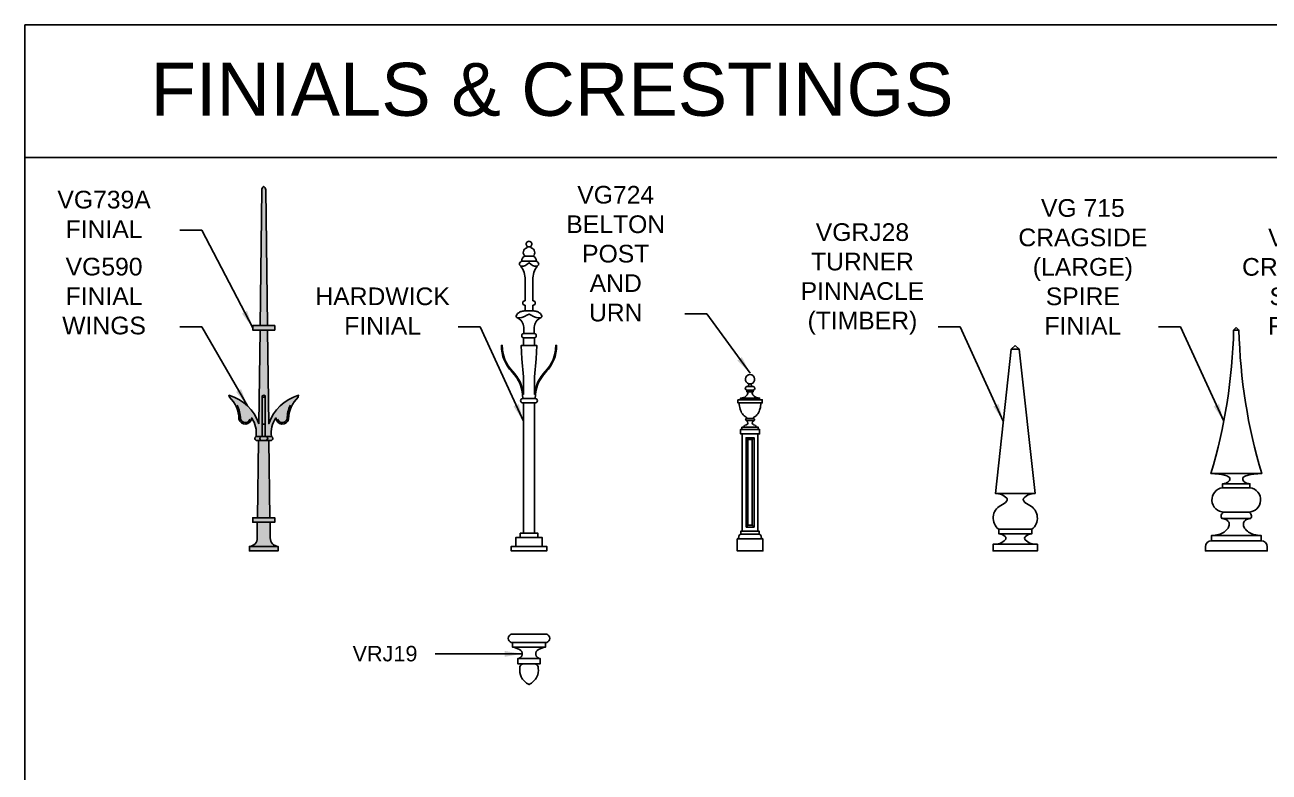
# Model space of a CAD drawing. Header units: millimetres. Extents: x -38686 to 870903, y -23218 to 232707.
# Drawn here: x 3559 to 6374, y 24182 to 25874 of the extents above; entities that cross this region are included whole.
import ezdxf

# ---------------------------------------------------------------- set-up
doc = ezdxf.new("R2010")
doc.units = ezdxf.units.MM
doc.header["$LTSCALE"] = 10
for name, color, linetype in [('40 - Detail Outline', 142, 'Continuous'), ('41 - Detail', 7, 'Continuous'), ('42 - Detail Hatch', 7, 'Continuous'), ('44 - Detail Text', 7, 'Continuous')]:
    doc.layers.add(name, color=color, linetype=linetype)
doc.styles.add('1-20', font='romans.shx', dxfattribs={"width": 0.8, "height": 35})
doc.dimstyles.new('1-20', dxfattribs={"dimtxt": 35, "dimasz": 40, "dimexe": 40, "dimexo": 40, "dimgap": 40, "dimtad": 1, "dimdec": 0, "dimzin": 0, "dimdsep": 46, "dimtxsty": '1-20', "dimblk": 'OBLIQUE', "dimcen": 40, "dimdle": 40, "dimclrd": 251, "dimclre": 251, "dimclrt": 251, "dimadec": 0, "dimazin": 0, "dimtfac": 1, "dimtdec": 0, "dimtix": 1, "dimtmove": 1, "dimatfit": 3, "dimfxl": 1, "dimtolj": 1, "dimtzin": 0, "dimlwd": 25, "dimarcsym": 0})

# ---------------------------------------------------------------- blocks, each defined once
blk = doc.blocks.new('_Oblique')
at = {"color": 0, "linetype": 'ByBlock', "lineweight": -2}
blk.add_line((-0.5, -0.5), (0.5, 0.5), dxfattribs=at)

msp = doc.modelspace()

# ---------------------------------------------------------------- hatches: boundary and pattern name
at = {"layer": '42 - Detail Hatch', "ltscale": 10}
h = msp.add_hatch(color=69, dxfattribs=at)
h.dxf.hatch_style = 1
edge = h.paths.add_edge_path()
edge.add_line((4088.557110532016, 24970.69210781466), (4091.288205997266, 25182.82800764431))
edge.add_line((4091.288205997266, 25182.82800764431), (4074.817800168942, 25182.82800764431))
edge.add_line((4074.817800168942, 25182.82800764431), (4074.817800168942, 25192.82706201138))
edge.add_line((4074.817800168942, 25192.82706201138), (4091.416936551865, 25192.82706201138))
edge.add_line((4091.416936551865, 25192.82706201138), (4095.370566135146, 25499.92243085354))
edge.add_arc((4105.29666838787, 25499.54124347319), 9.933418834947215, 123.47136097354851, 177.8007781288829, ccw=False)
edge.add_arc((4094.339708040671, 25499.54124347307), 9.933418834953507, 2.1992218718297067, 56.528639027683084, ccw=False)
edge.add_line((4104.265810293396, 25499.92243085354), (4108.219439876677, 25192.82706201138))
edge.add_line((4108.219439876677, 25192.82706201138), (4124.8185762596, 25192.82706201138))
edge.add_line((4124.8185762596, 25192.82706201138), (4124.8185762596, 25182.82800764431))
edge.add_line((4124.8185762596, 25182.82800764431), (4108.348170431276, 25182.82800764431))
edge.add_line((4108.348170431276, 25182.82800764431), (4111.079265896526, 24970.69210781466))
edge.add_arc((4205.258058897989, 24939.54871274321), 99.19453668317162, 105.52598822954289, 161.7017893056587, ccw=False)
edge.add_line((4178.706118415463, 25035.12355548125), (4177.698771687636, 25030.85783483008))
edge.add_arc((4223.990917557961, 24981.20474136631), 67.88514167181002, 132.993757633265, 179.7805306623698)
edge.add_arc((4141.822051017728, 24984.59449040855), 14.6230694261184, 183.1582979919625, 347.6416043260686, ccw=False)
edge.add_arc((4174.502647470228, 24950.48585814651), 57.83272704711015, 144.840818231139, 188.3673581220076)
edge.add_arc((4115.211305105091, 24937.43917286182), 5.074213285528129, -65.87196844352809, 65.87196844352809, ccw=False)
edge.add_line((4117.285526835916, 24932.80827179633), (4111.566992739728, 24932.80827179633))
edge.add_line((4111.566992739728, 24932.80827179633), (4113.819759440743, 24757.82621887753))
edge.add_line((4113.819759440743, 24757.82621887753), (4124.8185762596, 24757.82622287753))
edge.add_line((4124.8185762596, 24757.82622287753), (4124.8185762596, 24747.82716686028))
edge.add_line((4124.8185762596, 24747.82716686028), (4114.451589016786, 24747.82716644708))
edge.add_line((4114.451589016786, 24747.82716644708), (4114.451589016786, 24712.20622859799))
edge.add_arc((4133.669286492939, 24711.9974812937), 19.21883117470978, 179.3776637822862, 265.9698324332667)
edge.add_line((4132.318554273083, 24692.82617476044), (4132.318554273083, 24682.82643074263))
edge.add_line((4132.318554273083, 24682.82643074263), (4099.818188214271, 24682.82643074263))
edge.add_line((4099.818188214271, 24682.82643074263), (4067.317822155459, 24682.82643074263))
edge.add_line((4067.317822155459, 24682.82643074263), (4067.317822155459, 24692.82617476044))
edge.add_arc((4065.967089935603, 24711.9974812937), 19.21883117470801, 274.0301675667333, 360.6223362177138)
edge.add_line((4085.184787411756, 24712.20622859799), (4085.184787411756, 24747.82716644708))
edge.add_line((4085.184787411756, 24747.82716644708), (4074.817800168942, 24747.82716686028))
edge.add_line((4074.817800168942, 24747.82716686028), (4074.817800168942, 24757.82622287753))
edge.add_line((4074.817800168942, 24757.82622287753), (4085.816616987799, 24757.82621887753))
edge.add_line((4085.816616987799, 24757.82621887753), (4088.069383688814, 24932.80827179633))
edge.add_line((4088.069383688814, 24932.80827179633), (4082.350849592626, 24932.80827179633))
edge.add_arc((4084.425071323451, 24937.43917286182), 5.074213285527943, 114.12803155646719, 245.8719684435328, ccw=False)
edge.add_arc((4025.133728958314, 24950.48585814651), 57.83272704710896, 351.6326418779924, 395.159181768861)
edge.add_arc((4057.814325410814, 24984.59449040855), 14.62306942611775, 192.3583956739314, 356.84170200803754, ccw=False)
edge.add_arc((3975.645458870581, 24981.20474136631), 67.88514167181, 0.2194693376301847, 47.00624236673495)
edge.add_line((4021.937604740906, 25030.85783483008), (4020.930258013079, 25035.12355548125))
edge.add_arc((3994.378317530553, 24939.54871274321), 99.1945366831717, 18.29821069434138, 74.47401177045731, ccw=False)

# ---------------------------------------------------------------- linework, layer by layer
at = {"color": 251, "ltscale": 10}
for p, q in [((4695.888227361083, 25371.27336025611), (4703.748149067458, 25371.27336025611)), ((4683.318188214271, 25339.04752119625), (4716.318188214271, 25339.04752119625)), ((4690.818188214271, 25226.04752119625), (4708.818188214271, 25226.04752119625)), ((4687.318188214271, 25165.04752119625), (4712.318188214271, 25165.04752119625)), ((4688.318188214271, 25175.04752119625), (4711.318188214271, 25175.04752119625)), ((6293.818188214271, 25182.82643074174), (6305.818188214271, 25182.82643074174)), ((4687.318188214271, 25017.82643074263), (4712.318188214271, 25017.82643074263)), ((4082.350849592626, 24942.07007392732), (4117.285526835916, 24942.07007392732)), ((4088.069383688814, 24932.80827179633), (4111.566992739728, 24932.80827179633)), ((6268.818188214271, 24834.82643074263), (6330.818188214271, 24834.82643074045)), ((6267.318188214475, 24755.82643074257), (6332.318188214067, 24755.82643074257)), ((4687.318188214271, 24722.82643074263), (4712.318188214271, 24722.82643074263)), ((6243.818188214271, 24705.82643074263), (6355.818188214271, 24705.82643074263))]:
    msp.add_line(p, q, dxfattribs=at)
at = {"color": 252, "ltscale": 10}
for p, q in [((4690.318188214402, 25350.04752119606), (4709.31818821414, 25350.04752119606)), ((4091.416936551865, 25192.82706201138), (4108.219439876677, 25192.82706201138)), ((4091.288205997266, 25182.82800764431), (4108.348170431276, 25182.82800764431)), ((4687.318188214271, 25147.82643074263), (4712.318188214271, 25147.82643074263)), ((4685.818188214271, 25027.8264307426), (4713.818188214271, 25027.8264307426)), ((4096.440615827309, 24942.07007392732), (4103.195761243496, 24942.07007392731)), ((6357.318188214242, 24857.82643074263), (6242.318188214271, 24857.82643074263)), ((6268.818188214591, 24825.82643074269), (6330.818188213951, 24825.82643074269)), ((6272.318188214271, 24770.82643074263), (6327.318188214271, 24770.82643074263)), ((4085.184787411756, 24747.82716644708), (4114.451589016786, 24747.82716644708)), ((4085.816616987799, 24757.82621887753), (4113.819759440743, 24757.82621887753)), ((6243.818188214533, 24717.82643074263), (6355.81818821462, 24717.82643074263)), ((4067.317822155459, 24692.82617476044), (4132.318554273083, 24692.82617476044)), ((4669.818188214271, 24692.82643074263), (4729.818188214271, 24692.82643074263)), ((4679.818188214271, 24712.82643074263), (4719.818188214271, 24712.82643074263))]:
    msp.add_line(p, q, dxfattribs=at)
at = {"color": 250, "ltscale": 10}
msp.add_line((4096.440615827309, 25030.85783483), (4103.195761243584, 25030.85783483), dxfattribs=at)
at = {"color": 9, "ltscale": 10}
msp.add_line((4096.440615827309, 24969.97142098242), (4103.195761243525, 24969.97142098238), dxfattribs=at)
at = {"color": 3, "ltscale": 10}
msp.add_lwpolyline([(3559.383114424043, 21910.08871519254), (20050.43080418694, 21910.08870970574), (20050.43080418694, 25573.67588523629), (3559.383114424043, 25573.67589072309)], close=True, dxfattribs=at)
at = {"color": 7, "ltscale": 10}
for points in [[(4729.03560824029, 25212.5327766841, 0.139580644222614), (4727.65227821848, 25217.39154112003, 0.1071086995658497), (4723.114063012767, 25222.08914417465, 0.07995176972710431), (4716.860868132546, 25224.95461540672, 0.06763333593159135), (4708.818188214271, 25226.04752119625), (4708.818188214271, 25239.04752119625), (4709.818188214271, 25239.04752119625, 0.7999999999999999), (4709.818188214271, 25249.04752119625), (4708.818188214271, 25249.04752119625), (4708.808113382638, 25300.94018801517, -0.1953914442320559), (4721.228840925123, 25330.32380853707, 0.1701922252988823), (4721.554384238032, 25333.72172062379, 0.154618714926978), (4716.318188214271, 25339.04752119625, 0.3282812724673603), (4709.31818821414, 25350.04752119606, 0.5647724751560288), (4704.924907177836, 25368.94766560568, -0.4867859804330145), (4704.784972576123, 25373.48938081967, 0.660654215409951), (4699.818188214271, 25383.71736801794, 0.6606542154099838), (4694.851403852419, 25373.48938081967, -0.4867859804330145), (4694.711469250706, 25368.94766560568, 0.5647724751560288), (4690.318188214402, 25350.04752119606, 0.3282812724673603), (4683.318188214271, 25339.04752119625, 0.154618714926978), (4678.081992190509, 25333.72172062379, 0.1701922252988823), (4678.407535503418, 25330.32380853707, -0.1953914442320559), (4690.828263045903, 25300.94018801517), (4690.818188214271, 25249.04752119625), (4689.818188214271, 25249.04752119625, 0.7999999999999999), (4689.818188214271, 25239.04752119625), (4690.818188214271, 25239.04752119625), (4690.818188214271, 25226.04752119625, 0.06763333593159135), (4682.775508295996, 25224.95461540672, 0.07995176972710431), (4676.522313415775, 25222.08914417465, 0.1071086995658497), (4671.984098210061, 25217.39154112003, 0.139580644222614), (4670.600768188251, 25212.5327766841), (4672.37807875319, 25211.04752119625, -0.2697558571426019), (4688.318188214271, 25189.04752119628), (4688.318188214271, 25175.04752119625), (4687.318188214271, 25175.04752119625, 0.7999999999999999), (4687.318188214271, 25165.04752119625), (4687.318188214271, 25147.82643074263), (4682.318188214271, 25147.82643074137), (4683.256601957841, 25117.76789410132), (4687.318188214271, 25076.84810962086), (4687.318188214271, 25037.2126868719, 0.1669630574998761), (4663.00653231674, 25089.21609481822, -0.1944429540572128), (4639.318188214271, 25147.82643074263), (4637.318188214271, 25147.82643074263, 0.1944429540575452), (4661.568188213689, 25087.82643074326, -0.1944429540624118), (4685.818188214271, 25027.8264307426, 0.9999999999999999), (4685.818188214271, 25017.82643074263), (4687.318188214271, 25017.82643074263), (4687.318188214271, 24722.82643074263), (4679.818188214271, 24722.82643074263), (4679.818188214271, 24712.82643074263), (4669.818188214271, 24712.82643074263), (4669.818188214271, 24692.82643074263), (4659.818188214271, 24692.82643074263), (4659.818188214271, 24682.82643074263), (4739.818188214271, 24682.82643074263), (4739.818188214271, 24692.82643074263), (4729.818188214271, 24692.82643074263), (4729.818188214271, 24712.82643074263), (4719.818188214271, 24712.82643074263), (4719.818188214271, 24722.82643074263), (4712.318188214271, 24722.82643074263), (4712.318188214271, 25017.82643074263), (4713.818188214271, 25017.82643074263, 0.9999999999999999), (4713.818188214271, 25027.8264307426, -0.1944429540624118), (4738.068188214853, 25087.82643074326, 0.1944429540575452), (4762.318188214271, 25147.82643074263), (4760.318188214271, 25147.82643074263, -0.1944429540572128), (4736.629844111802, 25089.21609481822, 0.1669630574998761), (4712.318188214271, 25037.2126868719), (4712.318188214271, 25076.84810962086), (4716.379774470701, 25117.76789410132), (4717.318188214271, 25147.82643074137), (4712.318188214271, 25147.82643074263), (4712.318188214271, 25165.04752119625, 0.7999999999999999), (4712.318188214271, 25175.04752119625), (4711.318188214271, 25175.04752119625), (4711.318188214271, 25189.04752119628, -0.2697558571426019), (4727.258297675351, 25211.04752119625)], [(6299.818188214271, 25188.82643074263), (6293.818188214271, 25182.82643074174, -0.06685810643143027), (6242.318188214271, 24857.82643074263, -0.02639805063151894), (6260.011698625287, 24856.89163095343, -0.03623469677165355), (6272.723779805299, 24854.60460533569, -0.07584734081978509), (6283.544816589394, 24850.0059555604, -0.2600190623939259), (6285.318188214271, 24846.82643074265, -0.1301597399244853), (6284.158358480232, 24842.44645502304, -0.1064686008604304), (6280.485441607281, 24838.34113284652, -0.08424754582050943), (6275.340188436301, 24835.78745867433, -0.0732804561006438), (6268.818188214271, 24834.82643074263), (6268.818188214591, 24825.82643074269, 0.9383863840028323), (6272.318188214242, 24770.82643074263, 0.5119994234666588), (6267.3181882143, 24755.82643074257, -0.07328068524218195), (6273.840198764727, 24754.8653951202, -0.08424761497443713), (6278.985450103854, 24752.31171211686, -0.1064685849764806), (6282.658362380262, 24748.20638165434, -0.130158640187696), (6283.818188214271, 24743.82643074263, -0.1427991817401727), (6281.107303064029, 24734.52803766, -0.1071725458325994), (6272.102459461927, 24725.44165443217, -0.07850392260644702), (6259.761613466228, 24719.93517821221, -0.06584547220807714), (6243.818188214533, 24717.82643074263), (6243.818188214271, 24705.82643074263, 0.4142135623730903), (6229.818188214271, 24691.82643074263), (6229.818188214271, 24682.82643074263), (6369.818188214271, 24682.82643074263), (6369.818188214271, 24691.82643074263, 0.4142135623730903), (6355.818188214271, 24705.82643074263), (6355.818188214009, 24717.82643074263, -0.06584547220807714), (6339.874762962314, 24719.93517821221, -0.07850392260644702), (6327.533916966644, 24725.44165443217, -0.1071725458325994), (6318.529073364512, 24734.52803766, -0.1427991817401727), (6315.818188214271, 24743.82643074263, -0.130158640187696), (6316.97801404828, 24748.20638165434, -0.1064685849764806), (6320.650926324688, 24752.31171211686, -0.08424761497443713), (6325.796177663815, 24754.8653951202, -0.07328068524218195), (6332.318188214242, 24755.82643074257, 0.5119994234666588), (6327.3181882143, 24770.82643074263, 0.9383863840028323), (6330.818188213951, 24825.82643074269), (6330.818188214271, 24834.82643074263, -0.0732804561006438), (6324.29618799224, 24835.78745867433, -0.08424754582050943), (6319.15093482126, 24838.34113284652, -0.1064686008604304), (6315.47801794831, 24842.44645502304, -0.1301597399244853), (6314.318188214271, 24846.82643074265, -0.2600190623939259), (6316.091559839148, 24850.0059555604, -0.07584734081978509), (6326.912596623242, 24854.60460533569, -0.03623469677165355), (6339.624677803255, 24856.89163095343, -0.02639805063151894), (6357.318188214271, 24857.82643074263, -0.06685810643143027), (6305.818188214271, 25182.82643074174)]]:
    msp.add_lwpolyline(points, format="xyb", close=True, dxfattribs=at)
at = {"color": 9, "ltscale": 10}
msp.add_lwpolyline([(4096.440615827309, 24942.07007460439), (4096.440615827309, 25033.70417607669), (4099.818188535446, 25035.12656153109), (4103.195761243584, 25033.70417607669), (4103.195761243496, 24942.07007392732), (4105.65694072565, 24942.07007392732, -0.6478202648415415), (4105.65694072565, 24932.80827179633), (4093.979435702892, 24932.80827179633, -0.6478202648415997), (4093.979435702892, 24942.07007392732), (4096.440615827309, 24942.07007392732)], format="xyb", dxfattribs=at)
at = {"color": 251, "ltscale": 10}
for points in [[(4039.74126635159, 25012.47547977079, -0.1115961611938345), (4046.959458097732, 24981.8719229239, 0.7478028302514571), (4068.410701498437, 24980.99486099661)], [(4159.895110076952, 25012.47547977079, 0.1115961611938345), (4152.67691833081, 24981.8719229239, -0.7478028302514571), (4131.225674930105, 24980.99486099661)]]:
    msp.add_lwpolyline(points, format="xyb", dxfattribs=at)
at = {"color": 252}
for points, knots in [([(4718.593097375739, 25327.43541644529), (4718.046783314643, 25327.2149334398), (4711.051658150074, 25325.9852790343), (4705.182499260325, 25330.72003503133), (4699.818188214271, 25335.04752119625), (4694.453877168216, 25330.72003503133), (4688.584718278467, 25325.9852790343), (4681.589593113898, 25327.2149334398), (4681.043279052803, 25327.43541644529)], [1.393852954155404, 1.393852954155404, 1.393852954155404, 1.393852954155404, 3.164918593484458, 21.98355294205938, 21.98355294205938, 21.98355294205938, 40.8021872906343, 42.57325292996345, 42.57325292996345, 42.57325292996345, 42.57325292996345]), ([(4726.32447726047, 25210.61258206857), (4724.90770477313, 25210.11450316986), (4714.76121465625, 25210.39874550148), (4706.621685856491, 25215.10976967879), (4699.818188214271, 25219.04752119625), (4693.01469057205, 25215.10976967879), (4684.875161772292, 25210.39874550148), (4674.728671655412, 25210.11450316986), (4673.311899168071, 25210.61258206857)], [1.060286567164444, 1.060286567164444, 1.060286567164444, 1.060286567164444, 5.673361511017859, 29.16461343751976, 29.16461343751976, 29.16461343751976, 52.65586536402166, 57.2689403078746, 57.2689403078746, 57.2689403078746, 57.2689403078746])]:
    msp.add_open_spline(points, degree=3, knots=knots, dxfattribs=at)
at = {"layer": '40 - Detail Outline', "color": 3}
msp.add_lwpolyline([(20050.43080418694, 25873.67588523629), (3559.383100418233, 25873.67588523629), (3559.383100418233, 25573.67588523629), (20050.43080418694, 25573.67588523629)], close=True, dxfattribs=at)
at = {"layer": '40 - Detail Outline', "color": 7, "ltscale": 10}
msp.add_lwpolyline([(4088.557110532016, 24970.69210781466), (4091.288205997266, 25182.82800764431), (4074.817800168942, 25182.82800764431), (4074.817800168942, 25192.82706201138), (4091.416936551865, 25192.82706201138), (4095.370566135146, 25499.92243085354, -0.2415994842978837), (4099.818188214183, 25507.82732003191, -0.2415994843003139), (4104.265810293396, 25499.92243085354), (4108.219439876677, 25192.82706201138), (4124.8185762596, 25192.82706201138), (4124.8185762596, 25182.82800764431), (4108.348170431276, 25182.82800764431), (4111.079265896526, 24970.69210781466, -0.2501429206768064), (4178.706118415463, 25035.12355548125), (4177.698771687636, 25030.85783483008, 0.2070298564794283), (4156.106273905989, 24981.46477222322, -0.8729959155914121), (4127.22119215217, 24983.78883550158, 0.1922372513921441), (4117.285526835916, 24942.07007392732, -0.6478202648413673), (4117.285526835916, 24932.80827179633), (4111.566992739728, 24932.80827179633), (4113.819759440743, 24757.82621887753), (4124.8185762596, 24757.82622287753), (4124.8185762596, 24747.82716686028), (4114.451589016786, 24747.82716644708), (4114.451589016786, 24712.20622859799, 0.3968982665124727), (4132.318554273083, 24692.82617476044), (4132.318554273083, 24682.82643074263), (4099.818188214271, 24682.82643074263), (4067.317822155459, 24682.82643074263), (4067.317822155459, 24692.82617476044, 0.3968982665124727), (4085.184787411756, 24712.20622859799), (4085.184787411756, 24747.82716644708), (4074.817800168942, 24747.82716686028), (4074.817800168942, 24757.82622287753), (4085.816616987799, 24757.82621887753), (4088.069383688814, 24932.80827179633), (4082.350849592626, 24932.80827179633, -0.6478202648413673), (4082.350849592626, 24942.07007392732, 0.1922372513921441), (4072.415184276372, 24983.78883550158, -0.8729959155914121), (4043.530102522553, 24981.46477222322, 0.2070298564794283), (4021.937604740906, 25030.85783483008), (4020.930258013079, 25035.12355548125, -0.2501429206768064)], format="xyb", close=True, dxfattribs=at)
at = {"layer": '40 - Detail Outline', "color": 7, "linetype": 'Continuous', "ltscale": 10}
for points in [[(5799.818188214271, 25147.82643074263), (5790.818188214271, 25139.82643074263), (5754.818188214242, 24812.82643074265, -0.212811345038498), (5780.414144438637, 24802.39021138789, -0.3685031805814507), (5780.791279182395, 24795.91227483738, -0.1499146653533715), (5766.8181882143, 24785.82643074266, 0.5433865399774107), (5762.318188214271, 24731.82643074263), (5762.318188214271, 24721.82643074263, -0.1352733315750301), (5776.915884851132, 24715.40658768863, -0.4446831939643501), (5777.292249746712, 24707.99078059779, -0.2185381134312435), (5749.818188214271, 24697.82643074263), (5749.818188214271, 24682.82643074263), (5849.818188214271, 24682.82643074263), (5849.818188214271, 24697.82643074263, -0.2185381134312437), (5822.34412668183, 24707.99078059779, -0.4446831939643498), (5822.720491577409, 24715.40658768863, -0.1352733315750301), (5837.318188214271, 24721.82643074263), (5837.318188214271, 24731.82643074263, 0.5433865399774106), (5832.818188214242, 24785.82643074266, -0.1499146653533717), (5818.845097246147, 24795.91227483738, -0.3685031805814504), (5819.222231989905, 24802.39021138789, -0.212811345038498), (5844.8181882143, 24812.82643074265), (5808.818188214271, 25139.82643074263)], [(5172.318188214271, 25024.82643074263), (5178.318188214271, 25024.82643074263), (5178.318188214271, 25028.82643074263, 0.08237040313162482), (5184.96432668687, 25029.92880040266, 0.09029039699320662), (5190.33900349445, 25032.92693580603, 0.1043382386748995), (5194.080568398542, 25037.61150391266, 0.1170359307629354), (5195.318188214271, 25042.82643074263), (5192.818188214271, 25042.82643074263), (5192.818188214271, 25046.82643074263, -0.9999999999999999), (5192.818188214271, 25054.82643074263, 0.1321725157511642), (5194.455424032527, 25055.26692107501, 0.1066644686876287), (5196.000168729606, 25056.67223237681, 0.08332362372518685), (5196.95699667052, 25058.63375396726, 0.07201810865219878), (5197.318188214271, 25061.12839171545, -8.279215610849395), (5202.318188214271, 25061.12839171545, 0.07201810865204733), (5202.679379758021, 25058.63375396727, 0.08332362372365439), (5203.636207698921, 25056.67223237682, 0.1066644686874927), (5205.180952396044, 25055.26692107501, 0.1321725157515435), (5206.818188214271, 25054.82643074263, -0.9999999999999999), (5206.818188214271, 25046.82643074263), (5206.818188214271, 25042.82643074263), (5204.318188214271, 25042.82643074263, 0.1170359307625029), (5205.555808029985, 25037.61150391268, 0.1043382386749673), (5209.297372934092, 25032.92693580603, 0.09029039699274548), (5214.672049741614, 25029.92880040268, 0.08237040313204197), (5221.318188214271, 25028.82643074263), (5221.318188214271, 25024.82643074263), (5227.318188214271, 25024.82643074263), (5227.318188214271, 25017.82643074263), (5224.318188214271, 25017.82643074263, -0.07067000486762869), (5222.347090187806, 25003.95028997664, -0.08231393903330429), (5217.142304353347, 24993.07769340111, -0.1068415809708128), (5208.70063032446, 24985.25757766849, -0.02809868047357988), (5206.961462169002, 24984.35626309819, 0.8085119830519791), (5207.289097235935, 24982.82643074265), (5207.318188214271, 24982.82643074263, -0.7207592200592177), (5208.818188214256, 24978.32643074263), (5206.818188214271, 24976.82643074265, 0.5881687976336054), (5208.003619660525, 24968.1673169896), (5210.57988694849, 24967.16394728143, -0.05420542413945552), (5212.121489073183, 24966.36196464856, -0.1071181112084633), (5213.805483925582, 24964.6231075463, -0.1398891526426662), (5214.318188214271, 24962.82643074263), (5218.318188214271, 24962.82643074263), (5218.318188214271, 24957.82643074263), (5221.318188214271, 24957.82643074263), (5221.318188214271, 24947.82643074263), (5217.818188214271, 24947.82643074263), (5217.818188214271, 24727.82643074263), (5220.318188214271, 24727.82643074263), (5220.318188214271, 24720.82643074263, -0.1747045211887635), (5222.181351983298, 24720.15492912367, -0.1042029417669675), (5224.207275510798, 24717.60460533568, -0.06494810165114057), (5225.362343077129, 24714.27516948913, -0.05109929896193732), (5225.818188214271, 24709.82643074263), (5228.818188214271, 24709.82643074263), (5228.818188214271, 24682.82643074263), (5170.818188214271, 24682.82643074263), (5170.818188214271, 24709.82643074263), (5173.818188214271, 24709.82643074263, -0.05109929896183178), (5174.274033351412, 24714.27516948912, -0.06494810165133469), (5175.429100917743, 24717.60460533568, -0.1042029417666122), (5177.455024445229, 24720.15492912367, -0.1747045211894442), (5179.318188214271, 24720.82643074263), (5179.318188214271, 24727.82643074263), (5181.818188214271, 24727.82643074263), (5181.818188214271, 24947.82643074263), (5178.318188214271, 24947.82643074263), (5178.318188214271, 24957.82643074263), (5181.318188214271, 24957.82643074263), (5181.318188214271, 24962.82643074263), (5185.318188214271, 24962.82643074263, -0.1398891526426662), (5185.83089250296, 24964.6231075463, -0.1071181112084633), (5187.514887355359, 24966.36196464856, -0.05420542413945552), (5189.056489480052, 24967.16394728143), (5191.632756768002, 24968.16731698958, 0.588168797633575), (5192.818188214271, 24976.82643074265), (5190.818188214271, 24978.32643074263, -0.7207592200573424), (5192.318188214271, 24982.82643074263), (5192.34727919252, 24982.82643074263, 0.8085119830415172), (5192.674914259467, 24984.35626309824, -0.02809868047209234), (5190.935746104111, 24985.2575776685, -0.1068415809712754), (5182.494072075209, 24993.07769340111, -0.08231393903331725), (5177.28928624075, 25003.95028997664, -0.07067000486771226), (5175.318188214285, 25017.82643074263), (5172.318188214285, 25017.82643074263)], [(4720.818188214271, 24416.87260432818, -0.1227019483750316), (4717.818188214227, 24397.87260432811, -0.1606810743834424), (4699.818188214358, 24380.37260432815, -0.1606810743834426), (4681.818188214227, 24397.87260432829, -0.1227019483750315), (4678.818188214271, 24416.87260432818, -0.3414792344019468), (4684.818188214271, 24426.87260432818), (4674.818188214271, 24426.87260432818), (4674.8181882143, 24439.37260432819, 0.8137125897291397), (4678.20681014717, 24459.47316127308, 0.08795449221641392), (4662.818188214271, 24464.87260432818), (4662.818188214271, 24475.37260432818), (4659.818188214242, 24475.37260432819, -0.7368421052611764), (4659.818188214271, 24494.37260432818), (4739.818188214271, 24494.37260432818, -0.7368421052611764), (4739.8181882143, 24475.37260432819), (4736.818188214271, 24475.37260432818), (4736.818188214271, 24464.87260432818, 0.08795449221641392), (4721.429566281371, 24459.47316127308, 0.8137125897291397), (4724.818188214242, 24439.37260432819), (4724.818188214271, 24426.87260432818), (4714.818188214271, 24426.87260432818, -0.3414792344019471)]]:
    msp.add_lwpolyline(points, format="xyb", close=True, dxfattribs=at)
at = {"layer": '40 - Detail Outline', "color": 252, "linetype": 'Continuous', "ltscale": 10}
for points in [[(5192.818188214271, 25054.82643074263), (5206.818188214271, 25054.82643074263)], [(5206.818188214271, 25054.82643074263), (5192.818188214271, 25054.82643074263)], [(5178.318188214271, 25028.82643074263), (5221.318188214271, 25028.82643074263)], [(5178.318188214271, 25024.82643074263), (5221.318188214271, 25024.82643074263)], [(5192.818188214271, 25046.82643074263), (5206.818188214271, 25046.82643074263)], [(5192.818188214271, 25046.82643074263), (5206.818188214271, 25046.82643074263)], [(5195.318188214271, 25042.82643074263), (5204.318188214271, 25042.82643074263)], [(5175.318188214285, 25017.82643074263), (5224.318188214271, 25017.82643074263)], [(5192.318188214271, 24977.82643074263), (5207.318188214271, 24977.82643074263)], [(5192.34727919252, 24982.82643074263), (5207.28909723592, 24982.82643074265)], [(5181.318188214271, 24957.82643074263), (5218.318188214271, 24957.82643074263)], [(5181.818188214271, 24947.82643074263), (5217.818188214271, 24947.82643074263)], [(5185.318188214271, 24962.82643074263), (5214.318188214271, 24962.82643074263)], [(5179.318188214271, 24720.82643074263), (5220.318188214271, 24720.82643074263)], [(5181.818188214271, 24727.82643074264), (5217.818188214271, 24727.82643074264)], [(5194.821321287603, 24740.82643074263), (5190.821321287603, 24736.82643074263)], [(5208.818188214271, 24736.82643074263), (5204.818188214271, 24740.82643074263)], [(5173.818188214271, 24709.82643074263), (5225.818188214271, 24709.82643074263)]]:
    msp.add_lwpolyline(points, dxfattribs=at)
for points in [[(5197.318188214271, 25061.12839171545, 0.1207843891261344), (5202.318188214271, 25061.12839171545)], [(5190.818188214271, 24978.32643074263, 0.162277660167558), (5192.318188214271, 24977.82643074263)], [(5207.318188214271, 24977.82643074263, 0.1622776601662914), (5208.818188214256, 24978.32643074263)]]:
    msp.add_lwpolyline(points, format="xyb", dxfattribs=at)
at = {"layer": '40 - Detail Outline', "color": 251, "linetype": 'Continuous', "ltscale": 10}
for points in [[(5190.821321287603, 24736.82643074263), (5208.818188214271, 24736.82643074263), (5208.818188214271, 24938.82643074263), (5190.821321287603, 24938.82643074263)], [(5194.821321287603, 24740.82643074263), (5204.818188214271, 24740.82643074263), (5204.818188214271, 24934.82643074263), (5194.821321287603, 24934.82643074263)]]:
    msp.add_lwpolyline(points, close=True, dxfattribs=at)
for points in [[(5194.821321287603, 24934.82643074263), (5190.821321287603, 24938.82643074263)], [(5204.818188214271, 24934.82643074263), (5208.818188214271, 24938.82643074263)]]:
    msp.add_lwpolyline(points, dxfattribs=at)
at = {"layer": '41 - Detail', "color": 252, "linetype": 'Continuous', "ltscale": 10}
for p, q in [((5790.818188214271, 25139.82643074263), (5808.818188214271, 25139.82643074263)), ((5754.818188214271, 24812.82643074263), (5844.818188214271, 24812.82643074263)), ((5762.318188214271, 24731.82643074263), (5837.318188214271, 24731.82643074263)), ((5762.318188214271, 24721.82643074263), (5837.318188214271, 24721.82643074263)), ((5749.818188214271, 24697.82643074263), (5849.818188214271, 24697.82643074263)), ((4662.818188214271, 24475.37260432818), (4736.818188214271, 24475.37260432818)), ((4662.818188214271, 24464.87260432818), (4736.818188214271, 24464.87260432818)), ((4674.818188214271, 24439.37260432818), (4724.818188214271, 24439.37260432818)), ((4684.818188214271, 24426.87260432818), (4714.818188214271, 24426.87260432818))]:
    msp.add_line(p, q, dxfattribs=at)

# ---------------------------------------------------------------- texts
at = {"layer": '41 - Detail', "color": 3, "insert": (4752.110900911041, 25726.92995228722), "char_height": 120, "width": 5616.644384572166, "attachment_point": 5, "style": '1-20'}
msp.add_mtext('\\A1;{\\fArial|b0|i0|c0|p34;\\W1;FINIALS & CRESTINGS}', dxfattribs=at)
at = {"layer": '44 - Detail Text', "color": 251, "ltscale": 10, "char_height": 40, "attachment_point": 9, "style": '1-20'}
for s, insert, width in [('\\pxqc;{\\fArial|b0|i0|c0|p34;\\W1;\\C3;VG724 BELTON POST AND URN}', (5012.255405942171, 25201.8025353392), 232.515185609016), ('\\pxqc;{\\fArial|b0|i0|c0|p34;\\W1;\\C3;VG739A FINIAL}', (3869.713132928886, 25391.42188136005), 262.306823416453), ('\\pxqc;{\\fArial|b0|i0|c0|p34;\\W1;\\C3;VG 715\\PCRAGSIDE (LARGE) SPIRE FINIAL}', (6083.915434968312, 25172.47110306961), 262.306823416453), ('\\pxqc;{\\fArial|b0|i0|c0|p34;\\W1;\\C3;VGRJ28 TURNER PINNACLE (TIMBER)}', (5585.255405942156, 25172.47110306961), 262.306823416453), ('\\pxqc;{\\fArial|b0|i0|c0|p34;\\W1;\\C3;VG590 FINIAL WINGS}', (3869.713132928886, 25172.47110306961), 262.306823416453), ('\\pxqc;{\\fArial|b0|i0|c0|p34;\\W1;\\C3;HARDWICK FINIAL}', (4499.755405942171, 25172.47110306961), 262.306823416453)]:
    msp.add_mtext(s, dxfattribs=dict(at, insert=insert, width=width))
at = {"layer": '44 - Detail Text', "ltscale": 10, "insert": (6589.937285562923, 25172.47110306961), "char_height": 40, "width": 262.306823416453, "attachment_point": 9, "style": '1-20'}
msp.add_mtext('\\pxqc;{\\fArial|b0|i0|c0|p34;\\W1;\\C3;VG717 CRAGSIDE SPIRE FINIAL}', dxfattribs=at)
at = {"layer": '44 - Detail Text', "color": 251, "ltscale": 10, "insert": (4447.482938464007, 24432.27464086567), "char_height": 35, "attachment_point": 9, "style": '1-20'}
msp.add_mtext('{\\fArial|b0|i0|c0|p34;\\W1;\\C3;VRJ19}', dxfattribs=at)

# ---------------------------------------------------------------- leaders
at = {"layer": '44 - Detail Text', "color": 250, "ltscale": 10, "annotation_type": 0, "has_hookline": 1, "hookline_direction": 1}
for points, text_width in [([(4074.817800168942, 25187.82753482784), (3959.397193385932, 25408.92188136005), (3909.713132928886, 25408.92188136005)], 211.0777626193725), ([(5199.818188214271, 25085.44601069313), (5101.939466399217, 25219.3025353392), (5052.255405942171, 25219.3025353392)], 214.8976807639836), ([(4062.802219523936, 25011.36602085059), (3959.397193385932, 25189.97110306961), (3909.713132928886, 25189.97110306961)], 185.7571623465212), ([(4687.318188214271, 24976.32643074265), (4589.439466399217, 25189.97110306961), (4539.755405942171, 25189.97110306961)], 299.6452933151433), ([(5772.818188214271, 24976.32643074265), (5674.939466399203, 25189.97110306961), (5625.255405942156, 25189.97110306961)], 272.1691678035471), ([(6271.478217240397, 24976.32643074265), (6173.599495425358, 25189.97110306961), (6123.915434968312, 25189.97110306961)], 286.0845839017736)]:
    msp.add_leader(points, dimstyle='1-20', override={"dimgap": 40, "dimtad": 0}, dxfattribs=dict(at, text_width=text_width))
at = {"layer": '44 - Detail Text', "ltscale": 10, "annotation_type": 0, "has_hookline": 1, "hookline_direction": 1, "text_width": 286.0845839017736}
msp.add_leader([(6777.500067835008, 24976.32643074265), (6679.621346019969, 25189.97110306961), (6629.937285562923, 25189.97110306961)], dimstyle='1-20', override={"dimgap": 40, "dimtad": 0}, dxfattribs=at)
at = {"layer": '44 - Detail Text', "color": 251, "ltscale": 10, "annotation_type": 0, "has_hookline": 1, "hookline_direction": 1, "text_width": 144.3929058663028}
msp.add_leader([(4684.835377233863, 24449.77464086567), (4487.482938464007, 24449.77464086567)], dimstyle='1-20', override={"dimgap": 40, "dimtad": 0}, dxfattribs=at)

doc.saveas('drawing.dxf')
